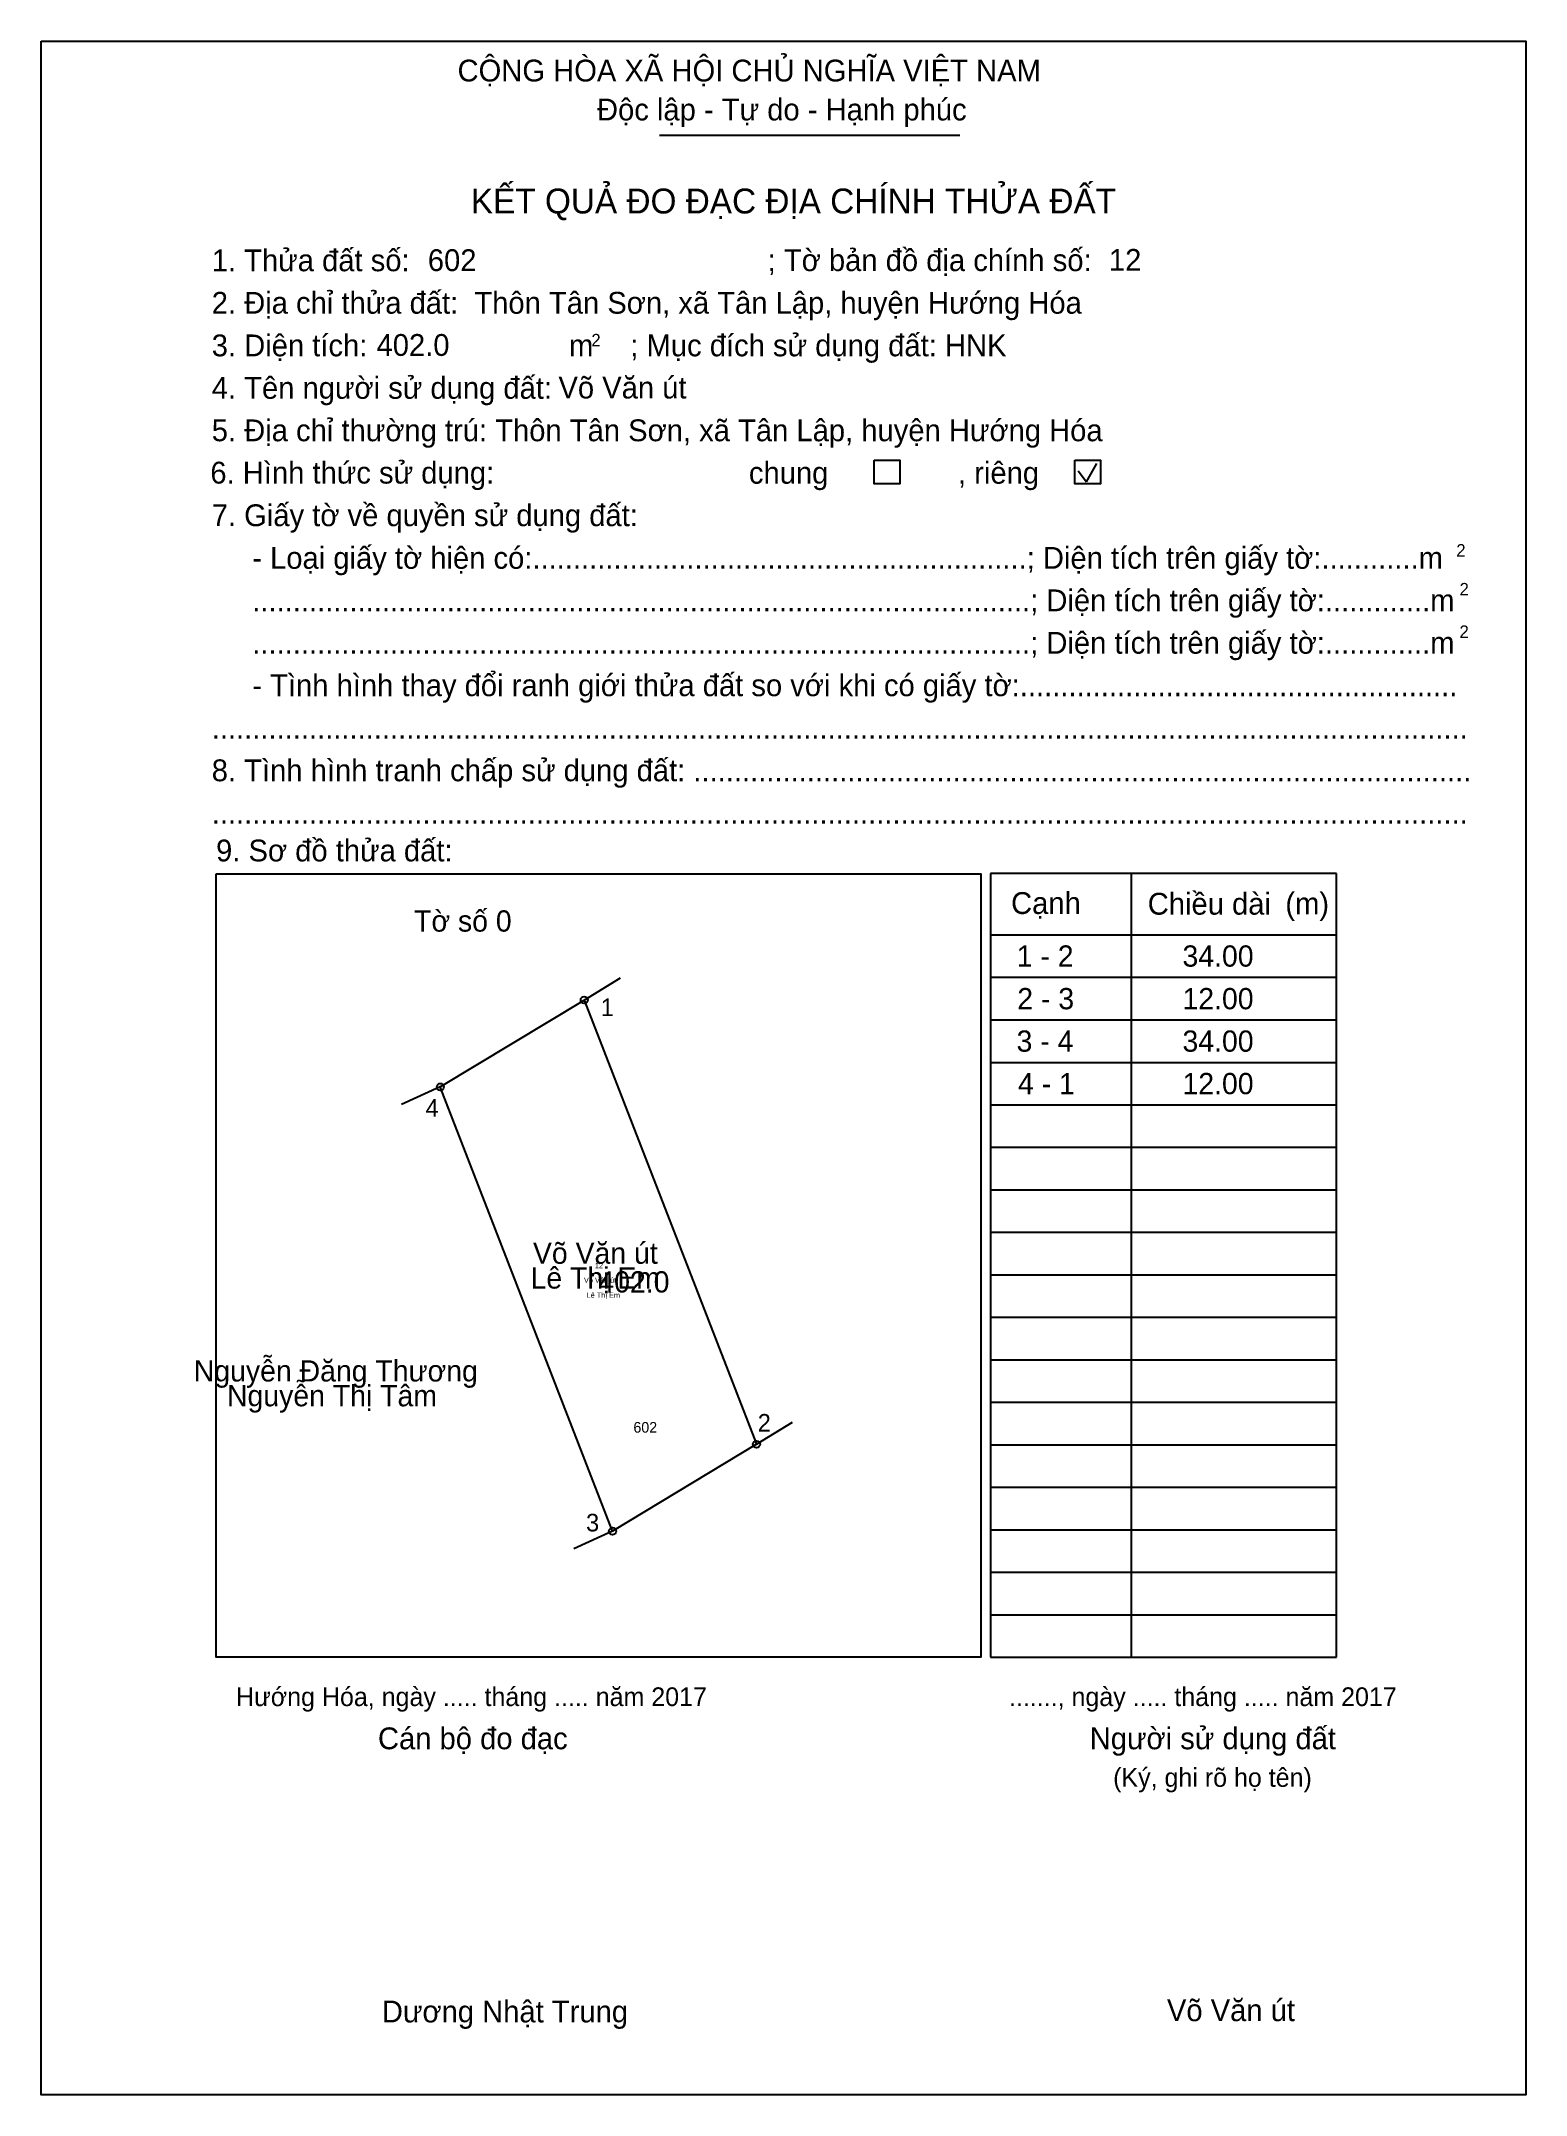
# Model space of a CAD drawing. Extents: x 548220 to 548326, y 1837786 to 1837933.
import ezdxf

# ---------------------------------------------------------------- set-up
doc = ezdxf.new("R2010")
doc.units = 0
for name, color, linetype in [('Level 1', 7, 'Continuous'), ('Level 10', 7, 'Continuous'), ('Level 11', 7, 'Continuous'), ('Level 13', 7, 'Continuous'), ('Level 15', 7, 'Continuous'), ('Level 18', 7, 'Continuous'), ('Level 2', 7, 'Continuous'), ('Level 21', 7, 'Continuous'), ('Level 27', 7, 'Continuous'), ('Level 36', 7, 'Continuous'), ('Level 48', 7, 'Continuous'), ('Level 50', 7, 'Continuous'), ('Level 52', 7, 'Continuous'), ('Level 6', 7, 'Continuous'), ('Level 9', 7, 'Continuous')]:
    doc.layers.add(name, color=color, linetype=linetype)

msp = doc.modelspace()

# ---------------------------------------------------------------- linework, layer by layer
at = {"layer": 'Level 1'}
for p, q in [((548220.31, 1837932.76), (548220.31, 1837932.76)), ((548264.43, 1837926.04), (548285.86, 1837926.04)), ((548294.32, 1837902.09), (548294.92, 1837901.31)), ((548294.92, 1837901.31), (548295.65, 1837902.62)), ((548232.8, 1837873.34), (548232.8, 1837873.34)), ((548312.76, 1837873.36), (548288.07, 1837873.36)), ((548288.07, 1837873.36), (548288.07, 1837817.45)), ((548298.1, 1837873.36), (548298.1, 1837817.45)), ((548312.76, 1837817.45), (548312.76, 1837873.36)), ((548288.07, 1837868.99), (548305.04, 1837868.99)), ((548305.04, 1837868.99), (548312.76, 1837868.99)), ((548288.07, 1837865.96), (548305.04, 1837865.96)), ((548305.04, 1837865.96), (548312.76, 1837865.96)), ((548288.07, 1837862.93), (548305.04, 1837862.93)), ((548305.04, 1837862.93), (548312.76, 1837862.93)), ((548288.07, 1837859.89), (548305.04, 1837859.89)), ((548305.04, 1837859.89), (548312.76, 1837859.89)), ((548288.07, 1837856.86), (548305.04, 1837856.86)), ((548305.04, 1837856.86), (548312.76, 1837856.86)), ((548288.07, 1837853.83), (548305.04, 1837853.83)), ((548305.04, 1837853.83), (548312.76, 1837853.83)), ((548288.07, 1837850.8), (548305.04, 1837850.8)), ((548305.04, 1837850.8), (548312.76, 1837850.8)), ((548288.07, 1837847.77), (548305.04, 1837847.77)), ((548305.04, 1837847.77), (548312.76, 1837847.77)), ((548288.07, 1837844.73), (548305.04, 1837844.73)), ((548305.04, 1837844.73), (548312.76, 1837844.73)), ((548288.07, 1837841.7), (548305.04, 1837841.7)), ((548305.04, 1837841.7), (548312.76, 1837841.7)), ((548288.07, 1837838.67), (548305.04, 1837838.67)), ((548305.04, 1837838.67), (548312.76, 1837838.67)), ((548288.07, 1837835.64), (548305.04, 1837835.64)), ((548305.04, 1837835.64), (548312.76, 1837835.64)), ((548288.07, 1837832.61), (548305.04, 1837832.61)), ((548305.04, 1837832.61), (548312.76, 1837832.61)), ((548288.07, 1837829.57), (548305.04, 1837829.57)), ((548305.04, 1837829.57), (548312.76, 1837829.57)), ((548288.07, 1837826.54), (548305.04, 1837826.54)), ((548305.04, 1837826.54), (548312.76, 1837826.54)), ((548288.07, 1837823.51), (548305.04, 1837823.51)), ((548305.04, 1837823.51), (548312.76, 1837823.51)), ((548288.07, 1837820.48), (548305.04, 1837820.48)), ((548305.04, 1837820.48), (548312.76, 1837820.48)), ((548287.36, 1837817.45), (548287.36, 1837817.45)), ((548288.07, 1837817.45), (548312.76, 1837817.45)), ((548312.76, 1837817.45), (548312.76, 1837817.99)), ((548326.27, 1837786.22), (548326.27, 1837786.22))]:
    msp.add_line(p, q, dxfattribs=at)
msp.add_lwpolyline([(548232.8, 1837873.34), (548287.36, 1837873.34), (548287.36, 1837817.45), (548232.8, 1837817.45)], close=True, dxfattribs=at)
at = {"layer": 'Level 10'}
msp.add_lwpolyline([(548248.8, 1837858.14), (548259.07, 1837864.34), (548271.36, 1837832.64), (548261.09, 1837826.44)], close=True, dxfattribs=at)
at = {"layer": 'Level 11'}
for centre in [(548259.07, 1837864.34), (548248.8, 1837858.14), (548248.8, 1837858.14), (548271.36, 1837832.64), (548261.09, 1837826.44)]:
    msp.add_circle(centre, 0.253, dxfattribs=at)
at = {"layer": 'Level 2'}
msp.add_lwpolyline([(548220.31, 1837932.76), (548326.27, 1837932.76), (548326.27, 1837786.22), (548220.31, 1837786.22)], close=True, dxfattribs=at)
at = {"layer": 'Level 27'}
for p, q in [((548259.07, 1837864.34), (548261.65, 1837865.93)), ((548248.8, 1837858.14), (548246.04, 1837856.89)), ((548271.36, 1837832.64), (548273.94, 1837834.23)), ((548261.09, 1837826.44), (548258.33, 1837825.19))]:
    msp.add_line(p, q, dxfattribs=at)
at = {"layer": 'Level 50'}
for points in [[(548279.76, 1837902.87), (548281.58, 1837902.87), (548281.58, 1837901.18), (548279.76, 1837901.18)], [(548294.08, 1837902.87), (548295.9, 1837902.87), (548295.9, 1837901.18), (548294.08, 1837901.18)]]:
    msp.add_lwpolyline(points, close=True, dxfattribs=at)

# ---------------------------------------------------------------- texts
at = {"layer": 'Level 1'}
for s, height, p in [('CỘNG HÒA XÃ HỘI CHỦ NGHĨA VIỆT NAM', 1.5563, (548250.03, 1837929.88)), ('Độc lập - Tự do - Hạnh phúc', 1.5563, (548259.98, 1837927.1)), ('KẾT QUẢ ĐO ĐẠC ĐỊA CHÍNH THỬA ĐẤT', 1.7789, (548250.98, 1837920.46)), ('1. Thửa đất số:', 1.5563, (548232.49, 1837916.34)), ('; Tờ bản đồ địa chính số:', 1.5563, (548272.16, 1837916.35)), ('2. Địa chỉ thửa đất:', 1.5563, (548232.49, 1837913.31)), ('3. Diện tích:', 1.5563, (548232.49, 1837910.27)), ('m', 1.56, (548257.98, 1837910.27)), ('2', 0.889, (548259.58, 1837910.98)), ('; Mục đích sử dụng đất: HNK', 1.5564, (548262.36, 1837910.27)), ('4. Tên người sử dụng đất:', 1.5563, (548232.49, 1837907.24)), ('5. Địa chỉ thường trú: Thôn Tân Sơn, xã Tân Lập, huyện Hướng Hóa', 1.5564, (548232.49, 1837904.21)), ('chung                , riêng', 1.5563, (548270.82, 1837901.18)), ('7. Giấy tờ về quyền sử dụng đất:', 1.5563, (548232.49, 1837898.15)), ('     - Loại giấy tờ hiện có:.............................................................; Diện tích trên giấy tờ:............m', 1.55634, (548232.49, 1837895.11)), ('2', 0.889, (548321.3, 1837895.98)), ('     ................................................................................................; Diện tích trên giấy tờ:.............m', 1.55634, (548232.49, 1837892.08)), ('2', 0.889, (548321.53, 1837893.21)), ('     ................................................................................................; Diện tích trên giấy tờ:.............m', 1.55634, (548232.49, 1837889.05)), ('2', 0.889, (548321.53, 1837890.18)), ('     - Tình hình thay đổi ranh giới thửa đất so với khi có giấy tờ:......................................................', 1.55634, (548232.49, 1837886.02)), ('...........................................................................................................................................................', 1.55634, (548232.49, 1837882.99)), ('8. Tình hình tranh chấp sử dụng đất: ................................................................................................', 1.55634, (548232.49, 1837879.95)), ('...........................................................................................................................................................', 1.55634, (548232.49, 1837876.92)), ('9. Sơ đồ thửa đất:', 1.5563, (548232.8, 1837874.23)), ('Cạnh', 1.556, (548289.53, 1837870.48)), ('Chiều dài', 1.556, (548299.28, 1837870.43)), ('(m)', 1.556, (548309.1, 1837870.45)), ('Hướng Hóa, ngày ..... tháng ..... năm 2017', 1.3341, (548234.22, 1837813.96)), ('......., ngày ..... tháng ..... năm 2017', 1.3341, (548289.38, 1837813.96)), ('Cán bộ đo đạc', 1.5564, (548244.35, 1837810.88)), ('Người sử dụng đất', 1.5563, (548295.14, 1837810.88)), ('(Ký, ghi rõ họ tên)', 1.3341, (548296.81, 1837808.2)), ('Dương Nhật Trung', 1.5564, (548244.63, 1837791.39))]:
    msp.add_text(s, height=height, dxfattribs=at).set_placement(p)
at = {"layer": 'Level 13'}
for s, height, p in [('Võ Văn út', 1.516, (548255.41, 1837845.52)), ('Lê Thị Em', 1.516, (548255.24, 1837843.75)), ('.', 1.52, (548259.38, 1837844.63)), ('402.0', 1.516, (548260.08, 1837843.47)), ('Võ Văn út', 0.379, (548259.05, 1837844.16))]:
    msp.add_text(s, height=height, dxfattribs=at).set_placement(p)
at = {"layer": 'Level 15'}
msp.add_text('Lê Thị Em', height=0.379, dxfattribs=at).set_placement((548259.24, 1837843.09))
at = {"layer": 'Level 18'}
msp.add_text('12', height=0.379, dxfattribs=at).set_placement((548259.83, 1837845.2))
at = {"layer": 'Level 21'}
msp.add_text('602', height=0.758, dxfattribs=at).set_placement((548262.58, 1837833.47))
at = {"layer": 'Level 36'}
for s, p in [('Tờ số 0', (548246.93, 1837869.22)), ('Nguyễn Đăng Thương', (548231.21, 1837837.12)), ('Nguyễn Thị Tâm', (548233.58, 1837835.35))]:
    msp.add_text(s, height=1.516, dxfattribs=at).set_placement(p)
at = {"layer": 'Level 48'}
msp.add_text('6. Hình thức sử dụng:', height=1.5564, dxfattribs=at).set_placement((548232.39, 1837901.19))
at = {"layer": 'Level 52'}
for s, p in [('1 - 2', (548289.93, 1837866.72)), ('34.00', (548301.76, 1837866.72)), ('2 - 3', (548289.97, 1837863.68)), ('12.00', (548301.76, 1837863.68)), ('3 - 4', (548289.92, 1837860.65)), ('34.00', (548301.76, 1837860.65)), ('4 - 1', (548290.02, 1837857.62)), ('12.00', (548301.76, 1837857.62))]:
    msp.add_text(s, height=1.516, dxfattribs=at).set_placement(p)
at = {"layer": 'Level 6'}
for s, height, p in [('12', 1.556, (548296.51, 1837916.37)), ('602', 1.556, (548247.91, 1837916.35)), ('Thôn Tân Sơn, xã Tân Lập, huyện Hướng Hóa', 1.5564, (548251.23, 1837913.31)), ('402.0', 1.556, (548244.25, 1837910.3)), ('Võ Văn út', 1.556, (548257.23, 1837907.26)), ('Võ Văn út', 1.556, (548300.65, 1837791.48))]:
    msp.add_text(s, height=height, dxfattribs=at).set_placement(p)
at = {"layer": 'Level 9'}
for s, p in [('1', (548260.25, 1837863.19)), ('4', (548247.75, 1837856.01)), ('2', (548271.45, 1837833.54)), ('3', (548259.2, 1837826.42))]:
    msp.add_text(s, height=1.26, dxfattribs=at).set_placement(p)

doc.saveas('drawing.dxf')
